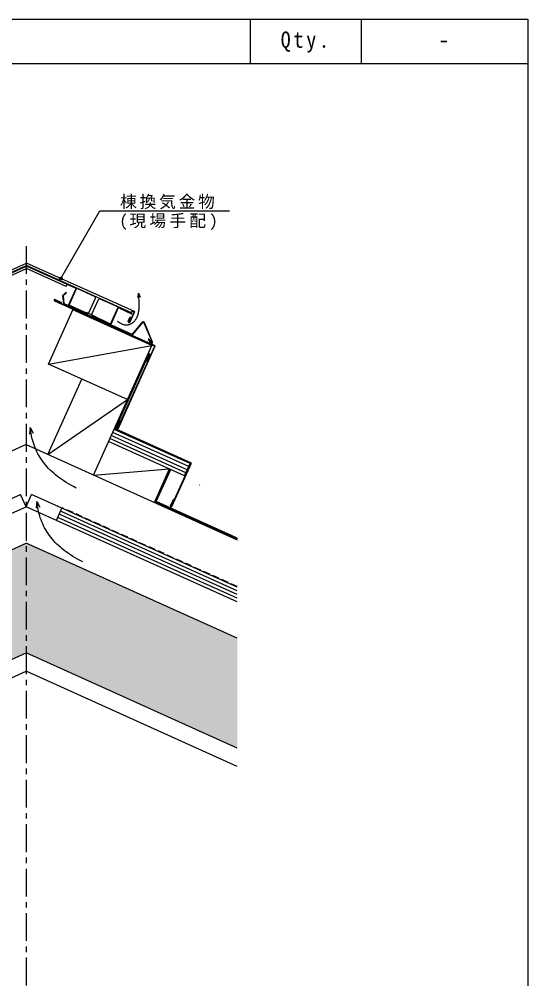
# Model space of a CAD drawing. Units: millimetres, scale not verified. Extents: x -1104 to 916, y -637 to 768.
# Drawn here: x 458 to 916, y -95 to 768 of the extents above; entities that cross this region are included whole.
import ezdxf
from ezdxf.enums import TextEntityAlignment as Align

# ---------------------------------------------------------------- set-up
doc = ezdxf.new("R2010")
doc.units = ezdxf.units.MM
doc.header["$LTSCALE"] = 5
doc.header["$PDMODE"] = 32
doc.header["$PDSIZE"] = 2.5
doc.linetypes.add('CHAIN1', pattern=[8, 5, -1, 1, -1])
doc.linetypes.add('DASHED1', pattern=[1.8, 1.2, -0.6])
for name, color, linetype in [('0-0', 7, 'Continuous'), ('0-1', 7, 'Continuous'), ('F-0', 2, 'Continuous')]:
    doc.layers.add(name, color=color, linetype=linetype)
doc.styles.add('ＭＳ ゴシック', font='')
doc.styles.get('ＭＳ ゴシック').set_extended_font_data('MS Gothic')

msp = doc.modelspace()

# ---------------------------------------------------------------- linework, layer by layer
at = {"layer": '0-0', "linetype": 'CHAIN1'}
msp.add_line((464.647, 564.211), (464.647, -477.033), dxfattribs=at)
at = {"layer": '0-0'}
for p, q in [((367.983, 505.288), (465.057, 548.972)), ((370.628, 504.285), (465.057, 546.779)), ((420.487, 526.174), (465.057, 546.231)), ((429.287, 527.941), (465.057, 544.037)), ((562.131, 505.288), (465.057, 548.972)), ((543.573, 511.446), (465.057, 546.779)), ((509.627, 526.174), (465.057, 546.231)), ((500.827, 527.941), (465.057, 544.037)), ((500.827, 527.941), (501.648, 529.765)), ((498.505, 512.265), (497.782, 519.753)), ((497.941, 520.169), (500.562, 522.577)), ((498.28, 519.801), (500.901, 522.209)), ((499.003, 512.313), (498.28, 519.801)), ((500.901, 522.209), (500.562, 522.577)), ((502.856, 511.127), (509.627, 526.174)), ((503.312, 510.922), (510.083, 525.969)), ((510.288, 526.425), (526.6, 518.772)), ((565.874, 521.937), (567.384, 518.304)), ((490.199, 514.849), (580.414, 474.252)), ((580.943, 474.452), (490.364, 515.214)), ((496.355, 513.175), (490.61, 515.761)), ((490.774, 516.125), (496.519, 513.54)), ((496.355, 513.175), (496.519, 513.54)), ((559.896, 484.362), (498.798, 511.857)), ((519.248, 503.202), (499.003, 512.313)), ((519.453, 503.658), (503.312, 510.922)), ((503.312, 510.922), (518.925, 504.19)), ((521.165, 504.296), (527.087, 517.456)), ((523.901, 503.065), (529.823, 516.225)), ((531.131, 516.733), (547.677, 509.599)), ((559.532, 504.265), (543.573, 511.446)), ((484.731, 458.102), (506.641, 506.792)), ((577.797, 474.771), (506.641, 506.792)), ((518.814, 503.946), (519.02, 504.402)), ((525.403, 501.529), (519.02, 504.402)), ((519.27, 503.74), (519.065, 503.285)), ((519.453, 503.658), (519.248, 503.202)), ((519.909, 503.453), (519.704, 502.997)), ((524.104, 501.566), (523.898, 501.11)), ((524.56, 501.36), (524.354, 500.904)), ((560.102, 484.818), (524.354, 500.904)), ((524.742, 501.278), (524.537, 500.822)), ((540.7, 494.097), (524.56, 501.36)), ((525.198, 501.073), (525.403, 501.529)), ((540.7, 494.097), (525.308, 501.318)), ((540.7, 494.097), (547.472, 509.143)), ((541.156, 493.892), (547.928, 508.938)), ((559.327, 503.809), (547.928, 508.938)), ((549.546, 507.662), (549.751, 508.118)), ((559.121, 503.353), (549.546, 507.662)), ((558.027, 496.169), (561.926, 504.832)), ((558.483, 495.964), (562.381, 504.627)), ((559.486, 504.285), (560.102, 505.653)), ((561.926, 504.832), (560.102, 505.653)), ((531.463, 496.719), (531.627, 497.083)), ((545.142, 490.563), (531.463, 496.719)), ((532.515, 496.684), (533.445, 495.827)), ((533.165, 495.953), (533.451, 496.263)), ((535.087, 495.087), (535.373, 495.398)), ((537.01, 494.222), (537.296, 494.532)), ((538.282, 494.088), (539.212, 493.231)), ((538.932, 493.357), (539.218, 493.667)), ((540.855, 492.492), (541.141, 492.802)), ((556.659, 496.785), (558.301, 500.432)), ((557.115, 496.579), (558.757, 500.227)), ((558.301, 500.432), (558.757, 500.227)), ((560.102, 484.818), (569.442, 495.727)), ((560.481, 484.493), (569.821, 495.402)), ((570.662, 495.271), (578.094, 477.671)), ((578.554, 477.866), (571.122, 495.466)), ((542.777, 491.627), (543.063, 491.937)), ((544.05, 491.493), (544.98, 490.636)), ((544.7, 490.762), (544.986, 491.072)), ((545.142, 490.563), (545.306, 490.928)), ((484.731, 458.102), (577.797, 474.771)), ((525.381, 358.292), (577.797, 474.771)), ((575.092, 480.606), (574.668, 480.341)), ((574.668, 480.341), (576.785, 476.948)), ((575.092, 480.606), (577.209, 477.212)), ((574.885, 466.838), (544.641, 399.63)), ((545.17, 399.83), (575.25, 466.674)), ((547.326, 400.724), (580.414, 474.252)), ((547.691, 400.56), (580.943, 474.452)), ((573.211, 460.683), (575.797, 466.428)), ((576.161, 466.264), (573.576, 460.518)), ((556.569, 425.774), (484.731, 458.102)), ((573.211, 460.683), (573.576, 460.518)), ((484.344, 376.759), (514.85, 444.548)), ((484.345, 376.76), (555.886, 426.082)), ((546.414, 401.134), (549, 406.879)), ((546.779, 400.97), (549.364, 406.715)), ((549.364, 406.715), (549, 406.879)), ((468.445, 400.908), (467.766, 394.95)), ((612.241, 368.551), (543.847, 399.329)), ((612.968, 368.882), (544.641, 399.63)), ((608.548, 360.344), (540.154, 391.121)), ((609.779, 363.079), (541.385, 393.857)), ((611.01, 365.815), (542.616, 396.593)), ((464.647, 385.625), (403.001, 357.882)), ((464.647, 385.625), (654.632, 300.123)), ((607.317, 357.608), (538.923, 388.386)), ((525.381, 358.292), (593.638, 363.764)), ((580.096, 333.67), (593.638, 363.764)), ((581.303, 334.179), (594.452, 363.397)), ((581.832, 334.379), (594.816, 363.233)), ((595.55, 330.177), (612.968, 368.882)), ((607.317, 357.608), (612.241, 368.551)), ((620.722, 349.382), (621.087, 349.218)), ((432.365, 328.439), (459.722, 340.751)), ((464.647, 329.808), (459.722, 340.751)), ((464.647, 329.808), (469.571, 340.751)), ((496.928, 328.439), (469.571, 340.751)), ((437.289, 317.496), (464.647, 329.808)), ((492.004, 317.496), (464.647, 329.808)), ((474.424, 334.362), (473.745, 328.405)), ((474.424, 334.362), (476.912, 329.461)), ((492.004, 317.497), (496.929, 328.44)), ((654.632, 257.465), (496.928, 328.439)), ((581.303, 334.179), (654.632, 301.18)), ((594.638, 330.587), (597.224, 336.333)), ((595.003, 330.423), (597.589, 336.168)), ((597.589, 336.168), (597.224, 336.333)), ((654.632, 247.596), (493.235, 320.232)), ((654.632, 250.885), (494.466, 322.968)), ((654.632, 254.175), (495.697, 325.704)), ((654.632, 244.306), (492.004, 317.496)), ((337.497, 239.687), (464.647, 296.91)), ((654.632, 211.408), (464.647, 296.91))]:
    msp.add_line(p, q, dxfattribs=at)
at = {"layer": '0-0', "linetype": 'DASHED1'}
msp.add_line((654.632, 258.013), (497.133, 328.895), dxfattribs=at)
at = {"layer": '0-0'}
for points in [[(495.968, 535.062), (531.042, 595.811), (647.765, 595.811)], [(566.236, 506.597), (566.346, 507.555), (566.427, 508.524), (566.481, 509.5), (566.509, 510.479), (566.515, 511.46), (566.5, 512.439), (566.468, 513.415), (566.42, 514.385), (566.361, 515.348), (566.293, 516.303), (566.22, 517.251), (566.144, 518.192), (566.069, 519.128), (565.997, 520.061), (565.932, 520.996), (565.874, 521.937), (564.887, 517.805)], [(546.71, 496.806), (547.145, 496.482), (547.608, 496.146), (548.097, 495.806), (548.609, 495.468), (549.142, 495.14), (549.696, 494.826), (550.267, 494.531), (550.854, 494.261), (551.455, 494.019), (552.069, 493.809), (552.694, 493.634), (553.327, 493.497), (553.967, 493.401), (554.612, 493.347), (555.26, 493.337), (555.909, 493.373), (556.556, 493.457), (557.199, 493.589), (557.836, 493.769), (558.465, 493.999), (559.084, 494.278), (559.689, 494.606), (560.28, 494.984), (560.853, 495.41), (561.407, 495.883), (561.939, 496.404), (562.447, 496.97), (562.93, 497.581), (563.387, 498.233), (563.814, 498.927), (564.212, 499.659), (564.578, 500.427), (564.913, 501.229), (565.215, 502.063), (565.485, 502.924), (565.721, 503.812), (565.925, 504.722), (566.096, 505.651), (566.236, 506.597)], [(509.734, 346.611), (507.365, 347.863), (505.081, 349.128), (502.879, 350.405), (500.756, 351.698), (498.711, 353.008), (496.74, 354.336), (494.842, 355.685), (493.016, 357.055), (491.259, 358.449), (489.572, 359.868), (487.953, 361.313), (486.401, 362.785), (484.916, 364.285), (483.497, 365.814), (482.144, 367.372), (480.856, 368.96), (479.633, 370.578), (478.475, 372.225), (477.382, 373.9), (476.353, 375.604), (475.388, 377.334), (474.487, 379.089), (473.65, 380.867), (472.876, 382.665), (472.165, 384.481), (471.516, 386.312), (470.928, 388.153), (470.402, 390), (469.935, 391.849), (469.526, 393.693), (469.175, 395.528), (468.879, 397.347), (468.636, 399.143), (468.445, 400.908), (470.934, 396.006)], [(595.915, 330.013), (613.497, 369.083), (545.17, 399.83)], [(515.712, 280.065), (513.344, 281.318), (511.06, 282.582), (508.858, 283.86), (506.735, 285.153), (504.689, 286.462), (502.719, 287.79), (500.821, 289.139), (498.994, 290.509), (497.238, 291.903), (495.551, 293.322), (493.932, 294.767), (492.38, 296.239), (490.895, 297.739), (489.476, 299.268), (488.123, 300.827), (486.835, 302.415), (485.612, 304.032), (484.454, 305.679), (483.36, 307.355), (482.331, 309.058), (481.367, 310.788), (480.466, 312.543), (479.628, 314.321), (478.854, 316.12), (478.143, 317.936), (477.494, 319.766), (476.907, 321.607), (476.381, 323.454), (475.914, 325.303), (475.505, 327.148), (475.154, 328.983), (474.857, 330.802), (474.615, 332.598), (474.424, 334.362)], [(654.632, 301.619), (650.261, 303.586), (581.832, 334.379)]]:
    msp.add_lwpolyline(points, dxfattribs=at)
for centre, radius, start, end in [((509.627, 526.174), 0.5, 335.77195, 65.77195), ((498.28, 519.801), 0.5, 132.57336, 185.51683), ((526.176, 517.867), 1, 335.77195, 64.86735), ((490.487, 515.487), 0.7, 155.772, 245.772), ((490.487, 515.487), 0.7, 65.772, 155.772), ((490.487, 515.487), 0.3, 155.772, 245.772), ((490.487, 515.487), 0.3, 65.772, 155.772), ((499.003, 512.313), 0.5, 185.51683, 245.77195), ((503.312, 510.922), 0.5, 155.77195, 245.77195), ((530.735, 515.815), 1, 66.67654, 155.77195), ((547.928, 508.938), 0.5, 65.77195, 155.77195), ((519.248, 503.202), 0.5, 245.77195, 335.77195), ((519.453, 503.658), 0.5, 335.77195, 65.77195), ((520.253, 504.707), 1, 284.11272, 335.77195), ((524.813, 502.655), 1, 155.77195, 207.43118), ((524.354, 500.904), 0.5, 155.77195, 245.77195), ((524.56, 501.36), 0.5, 65.77195, 155.77195), ((559.327, 503.809), 0.5, 245.77195, 65.77195), ((561.926, 504.832), 0.5, 335.77195, 65.77195), ((540.7, 494.097), 0.5, 245.77195, 335.77195), ((557.571, 496.374), 1, 155.77195, 335.77195), ((557.571, 496.374), 0.5, 155.77195, 335.77195), ((570.201, 495.077), 1, 22.89304, 139.43195), ((570.201, 495.077), 0.5, 22.89304, 139.43195), ((560.102, 484.818), 0.5, 245.77195, 319.43195), ((577.633, 477.477), 1, 211.95787, 22.89304), ((577.633, 477.477), 0.5, 211.95787, 22.89304), ((575.523, 466.551), 0.7, 65.772, 155.772), ((575.523, 466.551), 0.3, 65.772, 155.772), ((575.523, 466.551), 0.3, 335.772, 65.772), ((575.523, 466.551), 0.7, 335.772, 65.772), ((547.053, 400.847), 0.7, 155.772, 245.772), ((547.053, 400.847), 0.3, 155.772, 245.772), ((547.053, 400.847), 0.7, 245.772, 335.772), ((547.053, 400.847), 0.3, 245.772, 335.772), ((595.277, 330.3), 0.7, 155.772, 245.772), ((595.277, 330.3), 0.3, 155.772, 245.772), ((595.277, 330.3), 0.7, 245.772, 335.772), ((595.277, 330.3), 0.3, 245.772, 335.772)]:
    msp.add_arc(centre, radius, start, end, dxfattribs=at)
msp.add_point((495.968, 535.062), dxfattribs=at)
at = {"layer": '0-1'}
for p, q in [((337.497, 140.992), (464.647, 198.216)), ((654.632, 112.713), (464.647, 198.216)), ((337.497, 124.543), (464.647, 181.767)), ((654.632, 96.264), (464.647, 181.767))]:
    msp.add_line(p, q, dxfattribs=at)
at = {"layer": '0-1', "color": 254}
for points in [[(464.647, 198.216), (464.647, 296.91), (337.497, 239.687)], [(464.647, 198.216), (654.632, 211.408), (464.647, 296.91)], [(337.497, 239.687), (337.497, 140.992), (464.647, 198.216)], [(464.647, 198.216), (654.632, 112.713), (654.632, 211.408)]]:
    msp.add_solid(points, dxfattribs=at)
at = {"layer": 'F-0', "color": 5}
for p, q in [((666.186, 768.266), (666.186, 728.266)), ((766.186, 768.266), (766.186, 728.266)), ((916.186, 768.266), (916.186, -636.734)), ((-1103.814, 728.266), (916.186, 728.266))]:
    msp.add_line(p, q, dxfattribs=at)
msp.add_lwpolyline([(-1103.814, -636.734), (-1103.814, 768.266), (916.186, 768.266)], dxfattribs=at)

# ---------------------------------------------------------------- texts
at = {"layer": '0-0', "char_height": 11, "attachment_point": 7, "style": 'ＭＳ ゴシック'}
for s, insert in [('\\T1.17;棟換気金物', (549.291, 597.37)), ('\\T1.2;(現場手配)', (548.643, 578.602))]:
    msp.add_mtext(s, dxfattribs=dict(at, insert=insert))
at = {"layer": 'F-0', "color": 7, "style": 'ＭＳ ゴシック'}
msp.add_text('-', height=14.66, dxfattribs=at).set_placement((835.686, 738.266), align=Align.BOTTOM_LEFT)
at = {"layer": 'F-0', "color": 7, "insert": (693.811, 738.266), "char_height": 14.66, "attachment_point": 7, "style": 'ＭＳ ゴシック'}
msp.add_mtext('\\T1.28;\\W0.9;Qty.', dxfattribs=at)
msp.add_mtext('\\T1.28;\\W0.9;Qty.', dxfattribs=at)

doc.saveas('drawing.dxf')
